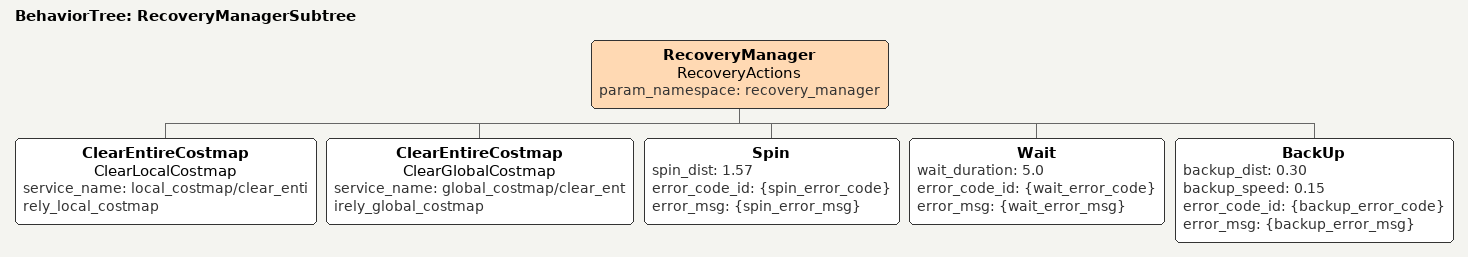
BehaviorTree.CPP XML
<root BTCPP_format="4" main_tree_to_execute="RecoveryManagerSubtree">
  <BehaviorTree ID="RecoveryManagerSubtree">
    <RecoveryManager name="RecoveryActions" param_namespace="recovery_manager">
      <ClearEntireCostmap name="ClearLocalCostmap" service_name="local_costmap/clear_entirely_local_costmap"/>
      <ClearEntireCostmap name="ClearGlobalCostmap" service_name="global_costmap/clear_entirely_global_costmap"/>
      <Spin spin_dist="1.57" error_code_id="{spin_error_code}" error_msg="{spin_error_msg}"/>
      <Wait wait_duration="5.0" error_code_id="{wait_error_code}" error_msg="{wait_error_msg}"/>
      <BackUp backup_dist="0.30" backup_speed="0.15" error_code_id="{backup_error_code}" error_msg="{backup_error_msg}"/>
    </RecoveryManager>
  </BehaviorTree>
</root>
